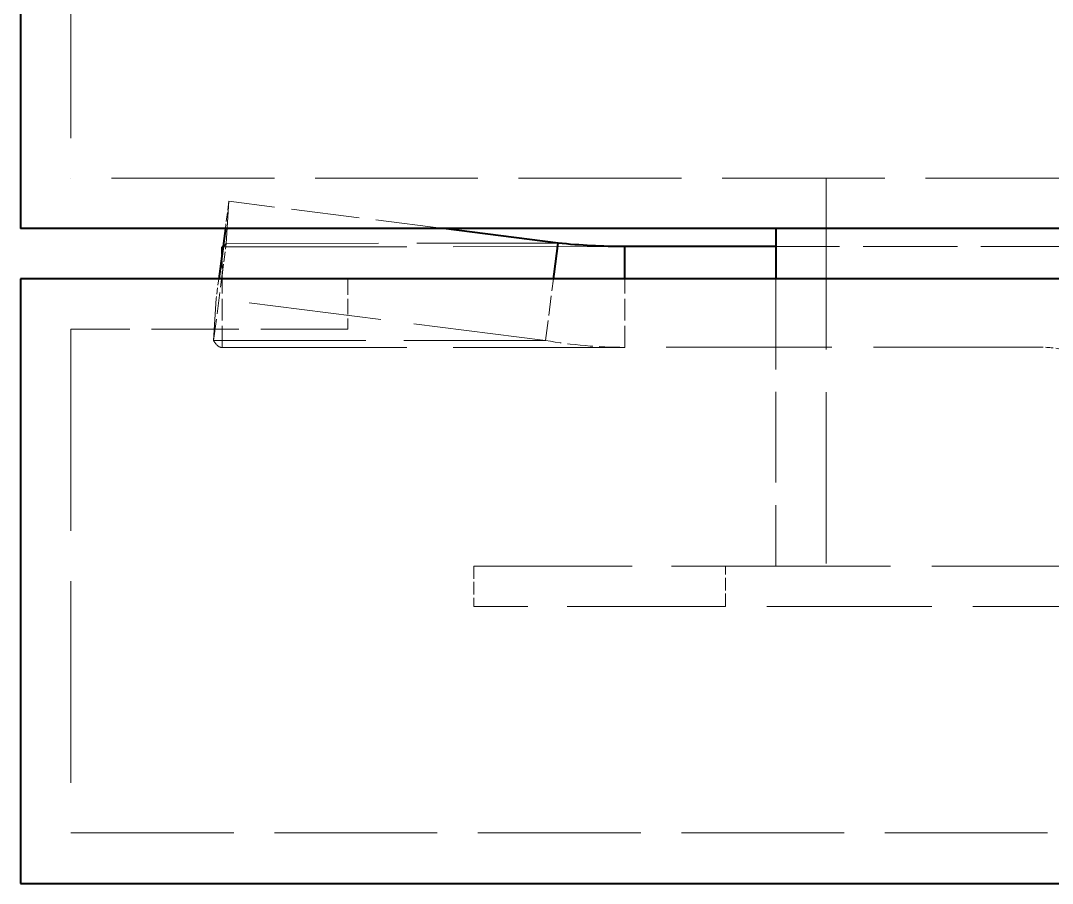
# Model space of a CAD drawing. Header units: millimetres. Extents: x 0 to 2523, y 0 to 1782.
# Drawn here: x 765.58 to 806.57, y 1431.64 to 1465.9 of the extents above; entities that cross this region are included whole.
import ezdxf

# ---------------------------------------------------------------- set-up
doc = ezdxf.new("R2010")
doc.units = ezdxf.units.MM
doc.header["$LTSCALE"] = 3
doc.linetypes.add('DASHED', pattern=[0.2067, 0.1654, -0.0413])
for name, color, linetype, lineweight in [('가려진 것(ISO)', 2, 'DASHED', 18), ('가려진 좁은 것(ISO)', 2, 'DASHED', 18), ('가시적인 것(ISO)', 3, 'Continuous', 40)]:
    doc.layers.add(name, color=color, linetype=linetype, lineweight=lineweight)

msp = doc.modelspace()

# ---------------------------------------------------------------- linework, layer by layer
at = {"layer": '가려진 것(ISO)', "ltscale": 12.833952}
msp.add_line((767.5837, 1650.638), (767.5837, 1459.638), dxfattribs=at)
at = {"layer": '가려진 것(ISO)', "ltscale": 13.032789}
for p, q in [((1163.5837, 1459.638), (767.5837, 1459.638)), ((767.5837, 1433.638), (1163.5837, 1433.638))]:
    msp.add_line(p, q, dxfattribs=at)
at = {"layer": '가려진 것(ISO)', "ltscale": 13.707466}
msp.add_line((797.5837, 1459.638), (797.5837, 1442.638), dxfattribs=at)
at = {"layer": '가려진 것(ISO)', "ltscale": 0.714475}
msp.add_line((773.8588, 1458.7252), (773.7165, 1457.638), dxfattribs=at)
at = {"layer": '가려진 것(ISO)', "ltscale": 4.708343}
for p, q in [((773.7516, 1457.0523), (773.8588, 1458.7252)), ((773.2456, 1453.1883), (773.3529, 1454.8613))]:
    msp.add_line(p, q, dxfattribs=at)
at = {"layer": '가려진 것(ISO)', "ltscale": 5.457966}
msp.add_line((782.3856, 1457.638), (773.8588, 1458.7252), dxfattribs=at)
at = {"layer": '가려진 것(ISO)', "ltscale": 14.802096}
for p, q in [((773.5823, 1456.9159), (789.5823, 1456.9227)), ((773.584, 1452.9159), (789.584, 1452.9227))]:
    msp.add_line(p, q, dxfattribs=at)
at = {"layer": '가려진 것(ISO)', "ltscale": 0.808278}
msp.add_line((773.5905, 1455.8223), (773.7516, 1457.0523), dxfattribs=at)
at = {"layer": '가려진 것(ISO)', "ltscale": 7.548428}
msp.add_line((807.4731, 1456.9303), (795.5837, 1456.9253), dxfattribs=at)
at = {"layer": '가려진 것(ISO)', "ltscale": 0.617011}
msp.add_line((773.5829, 1455.6427), (773.5825, 1456.6146), dxfattribs=at)
at = {"layer": '가려진 것(ISO)', "ltscale": 1.731117}
for p, q in [((773.2456, 1453.1883), (773.5905, 1455.8223)), ((773.584, 1452.9159), (773.5829, 1455.6427))]:
    msp.add_line(p, q, dxfattribs=at)
at = {"layer": '가려진 것(ISO)', "ltscale": 0.510403}
msp.add_line((773.4546, 1455.638), (773.3529, 1454.8613), dxfattribs=at)
at = {"layer": '가려진 것(ISO)', "ltscale": 1.269698}
msp.add_line((778.5837, 1455.638), (778.5837, 1453.638), dxfattribs=at)
at = {"layer": '가려진 것(ISO)', "ltscale": 1.606284}
msp.add_line((786.4297, 1453.194), (786.7497, 1455.638), dxfattribs=at)
at = {"layer": '가려진 것(ISO)', "ltscale": 1.723852}
msp.add_line((789.584, 1452.9227), (789.5829, 1455.638), dxfattribs=at)
at = {"layer": '가려진 것(ISO)', "ltscale": 7.237747}
msp.add_line((795.5837, 1455.638), (795.5837, 1444.238), dxfattribs=at)
at = {"layer": '가려진 것(ISO)', "ltscale": 10.630617}
msp.add_line((786.4297, 1453.194), (773.3529, 1454.8613), dxfattribs=at)
at = {"layer": '가려진 것(ISO)', "ltscale": 16.126431}
msp.add_line((767.5837, 1453.638), (767.5837, 1433.638), dxfattribs=at)
at = {"layer": '가려진 것(ISO)', "ltscale": 6.983788}
msp.add_line((778.5837, 1453.638), (767.5837, 1453.638), dxfattribs=at)
at = {"layer": '가려진 것(ISO)', "ltscale": 13.266974}
msp.add_line((806.0377, 1452.9297), (789.584, 1452.9227), dxfattribs=at)
at = {"layer": '가려진 것(ISO)', "ltscale": 12.665669}
for p, q in [((783.5837, 1444.238), (793.5837, 1444.238)), ((793.5837, 1442.638), (783.5837, 1442.638))]:
    msp.add_line(p, q, dxfattribs=at)
at = {"layer": '가려진 것(ISO)', "ltscale": 1.015738}
msp.add_line((783.5837, 1444.238), (783.5837, 1442.638), dxfattribs=at)
at = {"layer": '가려진 것(ISO)', "ltscale": 13.208315}
for p, q in [((793.5837, 1444.238), (1137.5837, 1444.238)), ((1137.5837, 1442.638), (793.5837, 1442.638))]:
    msp.add_line(p, q, dxfattribs=at)
at = {"layer": '가려진 것(ISO)', "ltscale": 0.617843}
msp.add_arc((806.0399, 1447.9297), 5, 78.87125, 90.02438, dxfattribs=at)
at = {"layer": '가려진 것(ISO)', "ltscale": 0.622004}
msp.add_open_spline([(773.623, 1456.9244), (773.6642, 1456.9415), (773.7063, 1456.9843), (773.7516, 1457.0523)], degree=3, dxfattribs=at)
at = {"layer": '가려진 것(ISO)', "ltscale": 1.005516}
msp.add_open_spline([(773.6132, 1455.9959), (773.5921, 1455.8343), (773.5855, 1455.7239), (773.5829, 1455.6533), (773.5829, 1455.6469), (773.5829, 1455.6427), (773.5829, 1455.6427), (773.5829, 1455.6427)], degree=3, knots=[0, 0, 0, 0, 0.11114673, 0.11114673, 0.15770148, 0.15770148, 0.15787941, 0.15787941, 0.15787941, 0.15787941], dxfattribs=at)
at = {"layer": '가려진 것(ISO)', "ltscale": 1.41808}
msp.add_open_spline([(773.584, 1452.9159), (773.4674, 1452.9158), (773.3507, 1453.0077), (773.2456, 1453.1883)], degree=3, dxfattribs=at)
at = {"layer": '가려진 것(ISO)', "ltscale": 2.048363}
msp.add_open_spline([(789.584, 1452.9227), (788.5287, 1452.9223), (787.4734, 1453.0137), (786.4297, 1453.194)], degree=3, dxfattribs=at)
at = {"layer": '가려진 좁은 것(ISO)', "ltscale": 12.197012}
for p, q in [((773.7516, 1457.0523), (786.9356, 1457.0579)), ((773.2456, 1453.1883), (786.4297, 1453.194))]:
    msp.add_line(p, q, dxfattribs=at)
at = {"layer": '가려진 좁은 것(ISO)', "ltscale": 1.015738}
msp.add_line((793.5837, 1442.638), (793.5837, 1444.238), dxfattribs=at)
at = {"layer": '가시적인 것(ISO)'}
for p, q in [((765.5837, 1650.638), (765.5837, 1457.638)), ((1165.5837, 1457.638), (765.5837, 1457.638)), ((773.7165, 1457.638), (773.4546, 1455.638)), ((786.9356, 1457.0579), (782.3856, 1457.638)), ((795.5837, 1457.638), (795.5837, 1455.638)), ((773.5825, 1456.6146), (773.5823, 1456.9159)), ((786.7746, 1455.828), (786.9356, 1457.0579)), ((795.5837, 1456.9253), (789.5823, 1456.9227)), ((789.5829, 1455.6495), (789.5823, 1456.9227)), ((786.7497, 1455.638), (786.7746, 1455.828)), ((765.5837, 1455.638), (765.5837, 1431.638)), ((1165.5837, 1455.638), (765.5837, 1455.638)), ((789.5829, 1455.638), (789.5829, 1455.6495)), ((765.5837, 1431.638), (1165.5837, 1431.638))]:
    msp.add_line(p, q, dxfattribs=at)
for points in [[(773.5823, 1456.9159), (773.5959, 1456.9159), (773.6094, 1456.9187), (773.623, 1456.9244)], [(789.5823, 1456.9227), (788.6982, 1456.9223), (787.814, 1456.9679), (786.9356, 1457.0579)]]:
    msp.add_open_spline(points, degree=3, dxfattribs=at)

doc.saveas('drawing.dxf')
